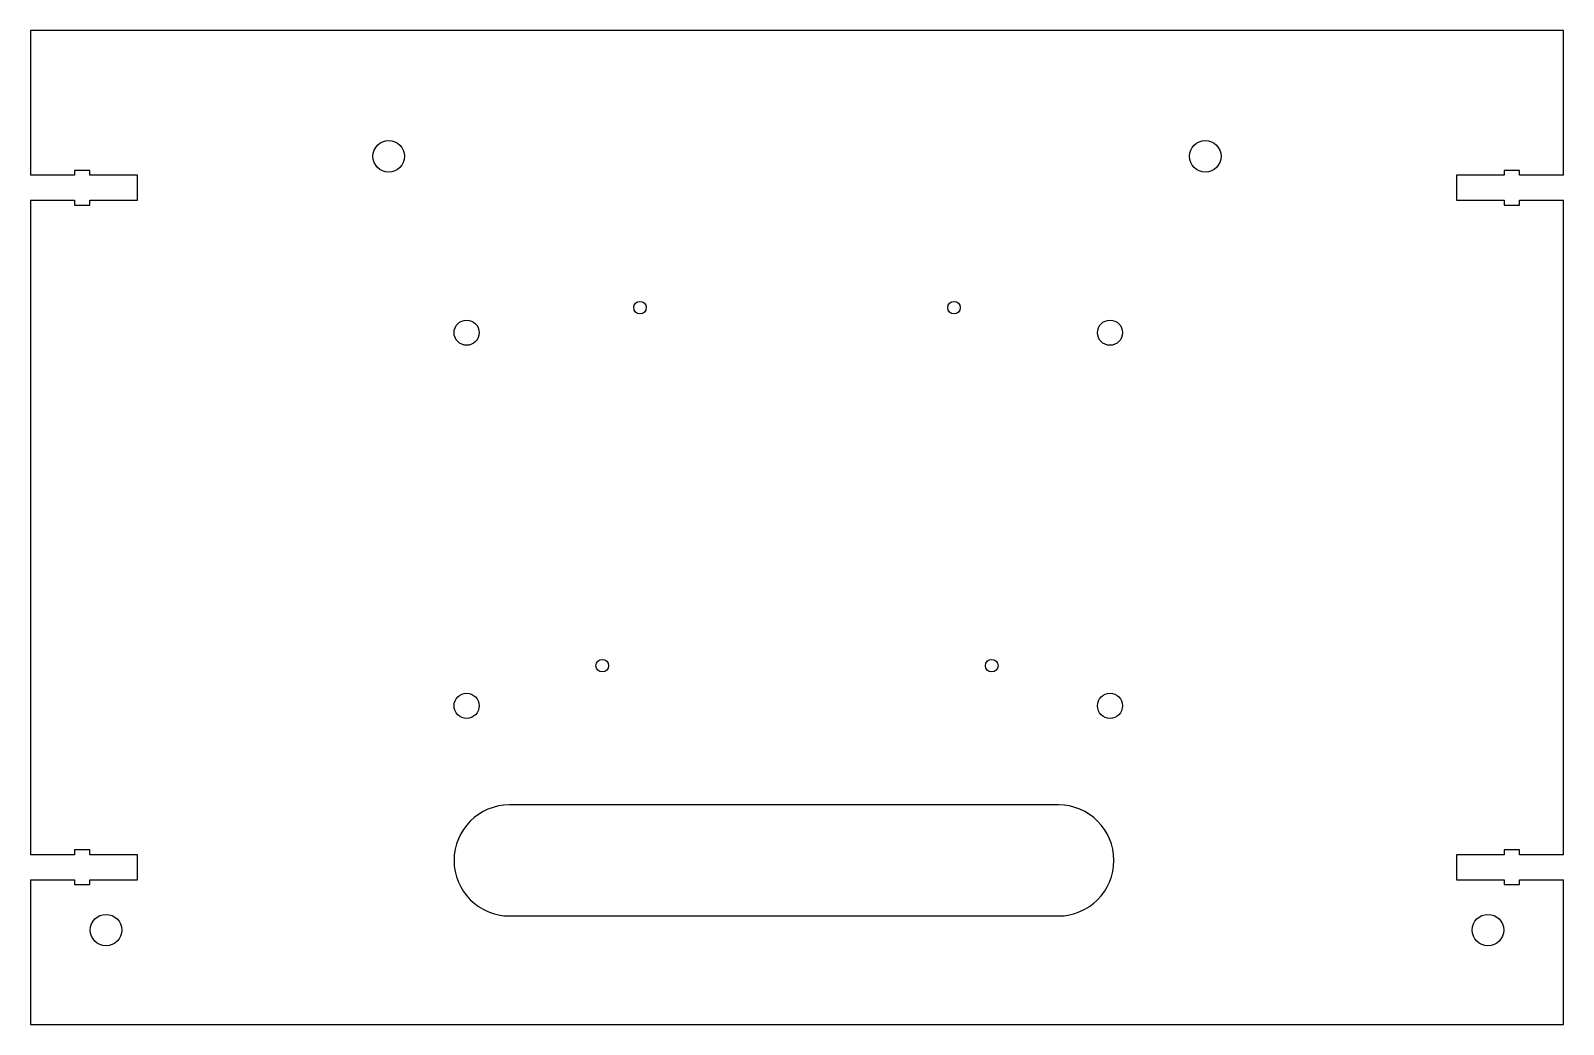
# Model space of a CAD drawing. Header units: millimetres. Extents: x -107 to 137, y -90 to 68.
import ezdxf

# ---------------------------------------------------------------- set-up
doc = ezdxf.new("R2010")
doc.units = ezdxf.units.MM

msp = doc.modelspace()

# ---------------------------------------------------------------- linework, layer by layer
at = {"color": 7, "linetype": 'Continuous', "lineweight": 25}
for p, q in [((136.8, 68.15), (-107.2, 68.15)), ((-107.2, 68.15), (-107.2, 45.15)), ((136.8, 45.15), (136.8, 68.15)), ((-100.2, 45.15), (-107.2, 45.15)), ((-97.8, 45.9), (-100.2, 45.9)), ((-100.2, 45.9), (-100.2, 45.15)), ((-97.8, 45.15), (-97.8, 45.9)), ((-90.2, 45.15), (-97.8, 45.15)), ((-90.2, 41.15), (-90.2, 45.15)), ((127.4, 45.15), (119.8, 45.15)), ((119.8, 45.15), (119.8, 41.15)), ((129.8, 45.9), (127.4, 45.9)), ((127.4, 45.9), (127.4, 45.15)), ((129.8, 45.15), (129.8, 45.9)), ((136.8, 45.15), (129.8, 45.15)), ((-107.2, 41.15), (-100.2, 41.15)), ((-107.2, 41.15), (-107.2, -63)), ((-100.2, 41.15), (-100.2, 40.4)), ((-100.2, 40.4), (-97.8, 40.4)), ((-97.8, 40.4), (-97.8, 41.15)), ((-97.8, 41.15), (-90.2, 41.15)), ((119.8, 41.15), (127.4, 41.15)), ((127.4, 41.15), (127.4, 40.4)), ((127.4, 40.4), (129.8, 40.4)), ((129.8, 40.4), (129.8, 41.15)), ((129.8, 41.15), (136.8, 41.15)), ((136.8, -63), (136.8, 41.15)), ((56.41, -55.07), (-30.96, -55.07)), ((-100.2, -63), (-107.2, -63)), ((-97.8, -62.25), (-100.2, -62.25)), ((-100.2, -62.25), (-100.2, -63)), ((-97.8, -63), (-97.8, -62.25)), ((-90.2, -63), (-97.8, -63)), ((-90.2, -67), (-90.2, -63)), ((127.4, -63), (119.8, -63)), ((119.8, -63), (119.8, -67)), ((129.8, -62.25), (127.4, -62.25)), ((127.4, -62.25), (127.4, -63)), ((129.8, -63), (129.8, -62.25)), ((136.8, -63), (129.8, -63)), ((-107.2, -67), (-100.2, -67)), ((-107.2, -67), (-107.2, -90)), ((-100.2, -67), (-100.2, -67.75)), ((-100.2, -67.75), (-97.8, -67.75)), ((-97.8, -67.75), (-97.8, -67)), ((-97.8, -67), (-90.2, -67)), ((119.8, -67), (127.4, -67)), ((127.4, -67), (127.4, -67.75)), ((127.4, -67.75), (129.8, -67.75)), ((129.8, -67.75), (129.8, -67)), ((129.8, -67), (136.8, -67)), ((136.8, -90), (136.8, -67)), ((-30.96, -72.75), (56.41, -72.75)), ((-107.2, -90), (136.8, -90))]:
    msp.add_line(p, q, dxfattribs=at)
for centre, radius in [((-50.2, 48.15), 2.5), ((79.8, 48.15), 2.5), ((-10.2, 24.07), 1), ((39.8, 24.07), 1), ((-37.8, 20.08), 2), ((64.63, 20.08), 2), ((-16.2, -32.92), 1), ((45.8, -32.92), 1), ((-37.8, -39.3), 2), ((64.63, -39.3), 2), ((-95.2, -75), 2.5), ((124.8, -75), 2.5)]:
    msp.add_circle(centre, radius, dxfattribs=at)
for centre, start, end in [((-30.96, -63.91), 90, 270), ((56.41, -63.91), 270, 90)]:
    msp.add_arc(centre, 8.84, start, end, dxfattribs=at)

doc.saveas('drawing.dxf')
